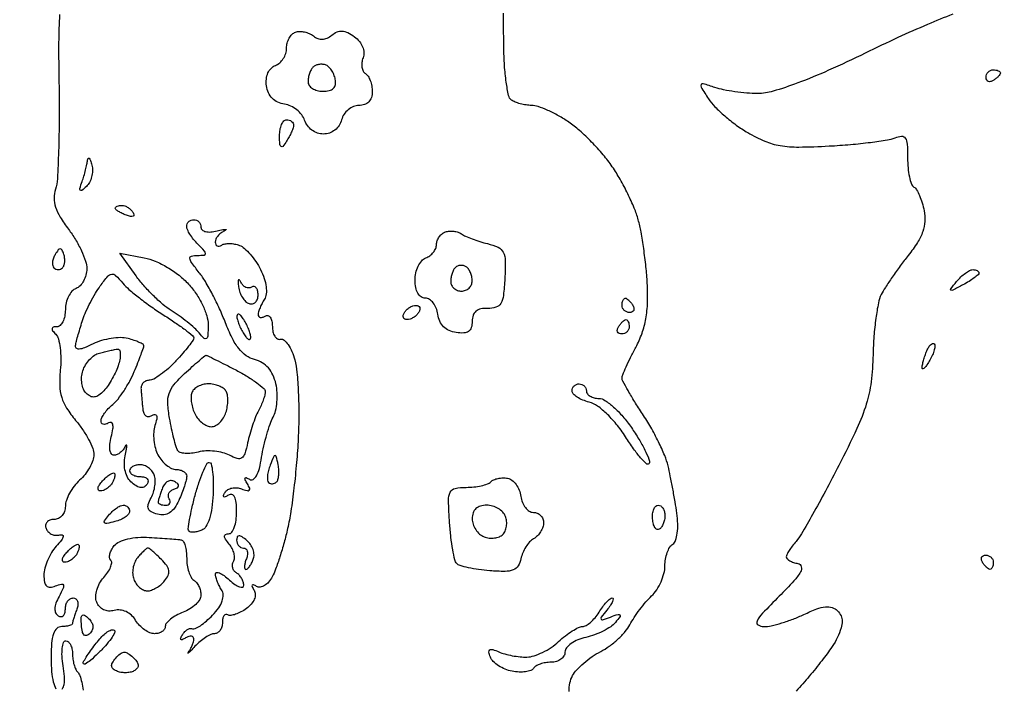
# Model space of a CAD drawing. Extents: x 0 to 102, y 0 to 135.
# Drawn here: x 70.35 to 81.98, y 100.57 to 108.46 of the extents above; entities that cross this region are included whole.
import ezdxf

# ---------------------------------------------------------------- set-up
doc = ezdxf.new("R2010")
doc.units = 0
doc.header["$MEASUREMENT"] = 0

msp = doc.modelspace()

# ---------------------------------------------------------------- linework, layer by layer
for points in [[(76.864792, 100.494442, -0.048683), (76.875723, 100.598187, -0.072409), (76.906714, 100.68393, -0.064975), (76.956458, 100.753436, -0.027527), (77.039333, 100.832969, -0.026666), (77.138373, 100.909274, -0.031484), (77.2398, 100.9701, 0.037513), (77.342277, 101.033246, 0.028572), (77.444462, 101.116618, 0.02924), (77.531631, 101.206363, 0.058225), (77.587165, 101.288226, -0.025996), (77.636299, 101.371755, -0.015276), (77.70312, 101.4665, -0.015257), (77.775901, 101.55737, -0.02506), (77.843473, 101.629046, 0.057022), (77.903858, 101.701894, 0.039929), (77.954868, 101.795627, 0.040318), (77.9897, 101.894733, 0.064435), (78.0012, 101.983603, -0.041673), (78.008044, 102.065582, -0.043743), (78.028384, 102.143922, -0.047901), (78.058204, 102.207728, -0.121673), (78.093742, 102.244008, 0.174317), (78.127863, 102.286896, 0.04828), (78.147819, 102.371969, 0.040928), (78.15359, 102.482617, 0.027675), (78.142855, 102.608551, 0.006461), (78.121817, 102.744718, 0.004307), (78.094359, 102.90017, 0.004336), (78.065115, 103.050518, 0.008474), (78.038748, 103.1697, 0.040062), (77.998857, 103.292222, 0.015291), (77.924737, 103.45581, 0.015028), (77.833024, 103.6294, 0.017837), (77.735834, 103.787291, -0.007123), (77.643036, 103.931055, -0.010039), (77.564756, 104.061979, -0.006619), (77.50327, 104.173056, -0.123706), (77.4936, 104.211544, -0.097646), (77.501031, 104.249232, -0.007731), (77.541363, 104.34336, -0.010258), (77.59392, 104.454771, -0.007676), (77.656196, 104.575375, 0.038101), (77.729722, 104.741876, 0.040639), (77.775246, 104.914081, 0.036527), (77.795386, 105.106689, 0.022262), (77.792331, 105.335523, 0.0118), (77.776282, 105.532088, 0.009159), (77.749866, 105.745101, 0.009279), (77.717884, 105.942958, 0.022009), (77.684929, 106.0884, 0.031801), (77.637912, 106.22548, 0.01526), (77.56128, 106.39502, 0.015062), (77.470249, 106.567694, 0.020803), (77.377656, 106.716412, 0.026226), (77.269911, 106.857873, 0.017462), (77.132717, 107.008646, 0.0176), (76.988933, 107.145963, 0.0326), (76.86165, 107.245162, 0.021711), (76.739553, 107.320598, 0.0222), (76.61226, 107.384559, 0.02263), (76.497209, 107.429977, 0.080733), (76.419438, 107.443295, -0.034868), (76.354831, 107.448358, -0.028391), (76.286857, 107.462468, -0.02926), (76.225535, 107.482786, -0.063882), (76.1823, 107.506745, -0.184802), (76.148753, 107.558889, -0.015814), (76.120666, 107.718136, -0.019236), (76.099901, 107.916146, -0.013692), (76.091283, 108.139091), (76.084866, 108.709283)], [(70.82674, 108.521228, 0.014982), (70.815468, 108.188006, 0.005499), (70.818834, 107.71695, -0.005568), (70.821826, 107.290041, -0.007271), (70.814535, 106.899618, -0.00555), (70.80009, 106.57387, -0.065096), (70.776713, 106.449242, 0.081698), (70.760695, 106.344954, 0.076659), (70.778263, 106.238571, 0.058436), (70.833244, 106.119759, 0.025369), (70.931809, 105.975957, -0.027962), (71.014781, 105.853549, -0.026756), (71.084918, 105.720871, -0.027772), (71.133914, 105.597218, -0.080606), (71.1486, 105.506709, -0.063368), (71.139136, 105.432335, -0.06115), (71.111323, 105.361735, -0.066158), (71.070243, 105.305339, -0.111133), (71.0217, 105.272994, 0.119725), (70.973136, 105.239431, 0.065064), (70.932077, 105.179133, 0.059009), (70.904248, 105.102891, 0.058092), (70.8948, 105.021849, -0.048174), (70.887318, 104.94437, -0.068172), (70.864979, 104.878869, -0.088354), (70.832048, 104.834738, -0.190631), (70.79328, 104.8194, 0.059659), (70.75197, 104.814453, 0.305418), (70.737187, 104.79825, 0.204016), (70.74404, 104.772037, 0.031797), (70.780205, 104.730955, -0.133305), (70.812226, 104.675075, -0.031981), (70.83274, 104.569188, -0.030612), (70.841283, 104.44036, -0.026176), (70.834846, 104.304459, 0.032054), (70.828361, 104.122277, 0.067311), (70.851295, 103.982751, 0.067771), (70.910333, 103.854925, 0.032886), (71.01712, 103.709614, -0.02589), (71.099821, 103.600314, -0.026828), (71.169727, 103.484308, -0.027789), (71.218934, 103.377891, -0.09467), (71.2332, 103.303221, -0.087372), (71.221174, 103.234927, -0.040289), (71.183497, 103.152588, -0.038288), (71.128744, 103.070139, -0.043147), (71.064, 103.0005, 0.044853), (70.999255, 102.930383, 0.038833), (70.944502, 102.846505, 0.040713), (70.90688, 102.762102, 0.084684), (70.8948, 102.691288, -0.084286), (70.884668, 102.631612, -0.093488), (70.8555, 102.580995, -0.100715), (70.812001, 102.547179, -0.115528), (70.76085, 102.5352, 0.082263), (70.712616, 102.52721, 0.128112), (70.677638, 102.504136, 0.148234), (70.661489, 102.469698, 0.124541), (70.665675, 102.42945, 0.099418), (70.689133, 102.391156, 0.087479), (70.726533, 102.362815, 0.086072), (70.771949, 102.348655, 0.091898), (70.818401, 102.351109, -0.114349), (70.857336, 102.351433, -0.418272), (70.869104, 102.332626, -0.110094), (70.848676, 102.290607, -0.015937), (70.786676, 102.217547, 0.047844), (70.730907, 102.142636, 0.03543), (70.683792, 102.050683, 0.036167), (70.651512, 101.956554, 0.064607), (70.641, 101.875544, 0.041813), (70.647974, 101.792291, 0.163707), (70.671995, 101.747439, 0.210433), (70.713847, 101.732646, 0.072966), (70.777742, 101.746983, -0.029973), (70.849568, 101.769713, -0.391111), (70.872089, 101.757436, -0.1953), (70.869951, 101.721656, -0.011494), (70.819813, 101.622562, 0.034355), (70.7837, 101.54228, 0.077942), (70.770611, 101.477197, 0.115216), (70.779951, 101.427706, 0.151461), (70.809971, 101.393241, 0.138651), (70.842178, 101.384049, 0.191089), (70.869882, 101.394958, 0.139157), (70.888583, 101.426052, 0.066335), (70.8948, 101.472707, -0.069284), (70.901819, 101.523117, -0.085394), (70.92231, 101.565856, -0.099996), (70.952738, 101.594433, -0.13957), (70.988451, 101.6046, -0.168247), (71.019837, 101.593731, -0.150596), (71.039508, 101.565291, -0.107411), (71.043509, 101.521998, -0.061217), (71.030751, 101.470781, 0.008099), (71.011089, 101.416951, 0.009838), (70.994484, 101.365878, 0.008575), (70.982148, 101.322571, 0.065182), (70.9794, 101.301581, -0.281131), (70.971063, 101.287926, -0.050709), (70.942123, 101.276593, -0.041645), (70.901126, 101.268765, -0.026361), (70.8525, 101.2662, 0.188641), (70.793534, 101.243132, 0.12648), (70.7538, 101.1816, 0.063857), (70.731732, 101.069404, 0.016668), (70.7256, 100.8855, 0.020684), (70.731991, 100.731066, 0.040892), (70.752065, 100.610113, 0.054824), (70.78225, 100.528872, 0.283639)], [(81.412322, 108.524162, 0.00547), (81.114819, 108.402203, 0.007988), (80.762423, 108.246535, 0.005825), (80.375668, 108.062759, -0.008615), (79.940463, 107.85893, -0.015391), (79.575046, 107.708723, -0.017344), (79.283395, 107.610603, -0.072917), (79.101, 107.584104, -0.019978), (78.972217, 107.589419, -0.014613), (78.829967, 107.605192, -0.01481), (78.695891, 107.628106, -0.031373), (78.594135, 107.65535, 0.007318), (78.454511, 107.70003, 0.352011), (78.428963, 107.68977, 0.274546), (78.429699, 107.65893, 0.005391), (78.518438, 107.520656, 0.04922), (78.593197, 107.428152, 0.020477), (78.71062, 107.318369, 0.020024), (78.846949, 107.210186, 0.024421), (78.983003, 107.120674, 0.033625), (79.185816, 107.018705, 0.058933), (79.366096, 106.966688, 0.043652), (79.587778, 106.949824, 0.011227), (79.947, 106.96196, 0.007715), (80.200787, 106.980176, 0.009289), (80.438605, 107.005398, 0.008149), (80.637467, 107.033531, 0.060032), (80.72955, 107.059687, -0.082758), (80.806265, 107.077774, -0.277023), (80.850388, 107.055133, -0.124697), (80.872695, 106.985036, -0.014998), (80.8776, 106.821544, 0.023044), (80.883055, 106.703242, 0.029959), (80.899484, 106.596032, 0.0306), (80.923193, 106.511399, 0.172404), (80.952099, 106.475343, -0.123668), (80.983878, 106.442644, -0.029211), (81.018398, 106.374117, -0.02832), (81.049875, 106.288317, -0.024601), (81.073185, 106.1954, -0.063813), (81.081984, 106.068354, -0.070619), (81.05762, 105.947735, -0.056855), (80.994835, 105.819045, -0.025461), (80.885518, 105.6654, 0.008737), (80.789538, 105.539625, 0.007947), (80.694861, 105.406577, 0.00798), (80.613993, 105.28491, 0.025301), (80.565427, 105.2001, 0.068974), (80.531416, 105.101367, 0.014501), (80.501352, 104.92083, 0.01494), (80.478638, 104.707633, 0.013661), (80.467832, 104.486993, -0.025317), (80.444533, 104.16503, -0.044108), (80.388498, 103.903442, -0.033978), (80.276897, 103.613226, -0.009487), (80.063375, 103.175693, -0.004491), (79.904538, 102.872058, -0.005686), (79.752063, 102.594488, -0.004547), (79.619672, 102.364751, -0.04546), (79.555038, 102.274739, 0.017223), (79.510764, 102.219894, 0.020999), (79.473369, 102.165551, 0.020057), (79.446123, 102.118034, 0.120709), (79.4394, 102.090592, 0.212188), (79.448883, 102.069252, 0.055419), (79.480043, 102.046831, 0.046336), (79.524782, 102.026831, 0.033164), (79.57776, 102.012653, -0.287656), (79.616841, 101.975851, -0.196237), (79.608553, 101.913571, -0.056544), (79.529769, 101.806156, -0.009993), (79.356307, 101.62575, 0.006411), (79.158463, 101.422914, 0.072162), (79.093645, 101.331358, 0.382044), (79.105507, 101.286385, 0.146801), (79.172777, 101.2662, 0.054385), (79.260853, 101.275808, 0.018604), (79.385348, 101.308198, 0.018241), (79.521154, 101.354444, 0.020073), (79.648877, 101.409173, -0.019022), (79.800753, 101.474629, -0.06443), (79.905387, 101.500259, -0.10518), (79.983239, 101.4926, -0.120008), (80.047072, 101.453768, -0.086629), (80.088616, 101.394653, -0.110807), (80.103036, 101.32987, -0.079553), (80.089978, 101.249185, -0.027082), (80.046542, 101.138309, -0.045731), (79.98337, 101.027701, -0.011752), (79.861363, 100.861705, -0.011866), (79.712591, 100.67813, -0.011808), (79.55504, 100.501514, 0.005686)], [(70.066224, 106.422585, 0.000085), (70.056481, 106.908367, 0.012591)], [(70.85865, 100.525124, 0.104214), (70.880056, 100.580787, 0.058337), (70.883999, 100.672613, 0.021816), (70.868888, 100.8009, -0.024713), (70.856183, 100.914412, -0.041807), (70.858241, 101.010021, -0.053846), (70.872758, 101.077249, -0.323234), (70.900119, 101.097, -0.187639), (70.930389, 101.085226, -0.089319), (70.956111, 101.051439, -0.069141), (70.973552, 101.001254, -0.049143), (70.9794, 100.9419, 0.035853), (70.983991, 100.877956, 0.033894), (70.99768, 100.814081, 0.035739), (71.017708, 100.759269, 0.091158), (71.041629, 100.724571, -0.113772), (71.066525, 100.684757, -0.024676), (71.089313, 100.606373, -0.024523), (71.107132, 100.51091, -0.021317)]]:
    msp.add_lwpolyline(points, format="xyb")
for points in [[(73.83465, 108.266282, 0.075103), (73.887958, 108.235829, 0.103998), (73.942136, 108.226983, 0.099159), (73.997196, 108.240637, 0.063076), (74.053091, 108.276208, -0.073524), (74.114816, 108.313708, -0.118724), (74.175185, 108.323624, -0.099202), (74.24109, 108.305293, -0.040605), (74.320637, 108.2565, -0.061021), (74.37973, 108.201088, -0.076663), (74.418446, 108.136883, -0.085644), (74.433297, 108.070068, -0.103937), (74.423141, 108.006843, 0.060709), (74.409158, 107.950952, 0.069073), (74.409934, 107.895805, 0.079503), (74.424712, 107.849774, 0.137836), (74.451695, 107.820416, -0.115092), (74.482739, 107.789536, -0.049476), (74.508834, 107.736867, -0.045411), (74.52661, 107.67273, -0.044932), (74.5326, 107.606207, -0.076487), (74.521942, 107.53694, -0.116772), (74.490928, 107.484947, -0.119131), (74.440426, 107.453051, -0.081724), (74.373267, 107.442, 0.097502), (74.308821, 107.429312, 0.076311), (74.247591, 107.392517, 0.073995), (74.198591, 107.337723, 0.081717), (74.169687, 107.2728, -0.081569), (74.139721, 107.205436, -0.081232), (74.08975, 107.151085, -0.081881), (74.025452, 107.115805, -0.084816), (73.954021, 107.1036, -0.086787), (73.88419, 107.115813, -0.071739), (73.817428, 107.151381, -0.071678), (73.763387, 107.204401, -0.086338), (73.730601, 107.26744, 0.087029), (73.696874, 107.332074, 0.060657), (73.639135, 107.39094, 0.059382), (73.567382, 107.435453, 0.073968), (73.49225, 107.45779, -0.074256), (73.411845, 107.481745, -0.089347), (73.347558, 107.527253, -0.088358), (73.302691, 107.592792, -0.070866), (73.278816, 107.675028, -0.059912), (73.277087, 107.755937, -0.078693), (73.295721, 107.827314, -0.089548), (73.33276, 107.882508, -0.10911), (73.384566, 107.916729, 0.090526), (73.435349, 107.947653, 0.066662), (73.47838, 107.997702, 0.065357), (73.507469, 108.058464, 0.079155), (73.5174, 108.120801, -0.064027), (73.525291, 108.182171, -0.062505), (73.548464, 108.240087, -0.067839), (73.582704, 108.285986, -0.112853), (73.62315, 108.311891, -0.08644), (73.671399, 108.320294, -0.053144), (73.7289, 108.314164, -0.051334), (73.786357, 108.295444, -0.062932)], [(73.977413, 107.923202, 0.069893), (73.93871, 107.930317, 0.057743), (73.896844, 107.92725, 0.059618), (73.858271, 107.914997, 0.089923), (73.829363, 107.894963, 0.076178), (73.807054, 107.864579, 0.038356), (73.788285, 107.82075, 0.03696), (73.775486, 107.771456, 0.045068), (73.7712, 107.724, 0.153266), (73.784704, 107.680981, 0.098054), (73.822725, 107.644335, 0.080679), (73.879536, 107.61961, 0.062452), (73.946603, 107.6112, 0.055584), (74.02263, 107.619678, 0.135583), (74.071895, 107.646058, 0.162135), (74.095423, 107.690363, 0.089805), (74.094653, 107.75224, 0.052295), (74.077521, 107.808408, 0.050182), (74.048931, 107.860639, 0.054238), (74.01384, 107.901507, 0.108319)], [(81.8928, 107.865, -0.042167), (81.925189, 107.862264, -0.061769), (81.952549, 107.854041, -0.081139), (81.971101, 107.841959, -0.210953), (81.9774, 107.827693, -0.151918), (81.971855, 107.809865, -0.038439), (81.952549, 107.785986, -0.035638), (81.925183, 107.760857, -0.029505), (81.8928, 107.7381, -0.082592), (81.860474, 107.724859, -0.161196), (81.833051, 107.727491, -0.182303), (81.814823, 107.745379, -0.108972), (81.8082, 107.775407, -0.093332), (81.81464, 107.809607, -0.09642), (81.833051, 107.838682, -0.099167), (81.86052, 107.858142, -0.105053)], [(73.5174, 107.2728, -0.073605), (73.549629, 107.26803, -0.089496), (73.576768, 107.254162, -0.102891), (73.594664, 107.233542, -0.133323), (73.600705, 107.20935, -0.077483), (73.594921, 107.176655, -0.020703), (73.575699, 107.127262, -0.02047), (73.548886, 107.07224, -0.019837), (73.5174, 107.019, -0.023197), (73.473366, 106.957336, -0.409657), (73.451272, 106.954522, -0.220444), (73.437066, 106.98142, -0.011293), (73.434095, 107.08245, -0.042523), (73.439805, 107.155325, -0.062416), (73.458032, 107.216885, -0.082215), (73.485152, 107.258589, -0.210568)], [(71.208648, 106.735064, -0.069395), (71.216304, 106.667813, -0.056034), (71.206355, 106.595733, -0.057593), (71.181261, 106.529899, -0.086943), (71.144082, 106.481264, -0.01749), (71.090735, 106.435438, -0.403331), (71.072489, 106.437122, -0.257162), (71.06769, 106.459791, -0.011201), (71.093849, 106.539469, 0.012384), (71.115531, 106.606045, 0.010243), (71.1354, 106.677948, 0.01038), (71.150904, 106.744662, 0.027161), (71.158414, 106.793269, -0.108892), (71.165815, 106.815915, -0.513243), (71.177218, 106.816939, -0.097909), (71.192358, 106.790301, -0.017427)], [(71.566607, 106.2576, -0.088797), (71.600876, 106.251466, -0.053277), (71.638013, 106.233033, -0.051183), (71.672226, 106.205959, -0.061454), (71.697901, 106.173969, -0.1144), (71.707543, 106.145426, -0.32948), (71.697445, 106.128527, -0.155351), (71.667343, 106.12589, -0.036408), (71.618294, 106.14072, -0.020646), (71.568001, 106.162441, -0.029555), (71.525568, 106.18607, -0.029412), (71.49451, 106.208523, -0.2252), (71.487, 106.224351, -0.219607), (71.492872, 106.237075, -0.077771), (71.510385, 106.247833, -0.059132), (71.536125, 106.255166, -0.039867)], [(72.4176, 106.0884, -0.105903), (72.449879, 106.081486, -0.09931), (72.477349, 106.061874, -0.096189), (72.495763, 106.03257, -0.092573), (72.5022, 105.998099, 0.224855), (72.51705, 105.966748, 0.1164), (72.556873, 105.947298, 0.075562), (72.618018, 105.942904, 0.041038), (72.69255, 105.955018, -0.008651), (72.760851, 105.970712, -0.056184), (72.795921, 105.9741, -0.690019), (72.798385, 105.967283, -0.069893), (72.77715, 105.953669, 0.059088), (72.736709, 105.928953, 0.05642), (72.702464, 105.89512, 0.060953), (72.679176, 105.857724, 0.109236), (72.6714, 105.822557, 0.107119), (72.67741, 105.794828, 0.181302), (72.694009, 105.778234, 0.162688), (72.718962, 105.77563, 0.083948), (72.748366, 105.787582, -0.097656), (72.787345, 105.802204, -0.044969), (72.841631, 105.806245, -0.042222), (72.901416, 105.800249, -0.045544), (72.957787, 105.784321, -0.08953), (73.01686, 105.748509, -0.032661), (73.086047, 105.678838, -0.031122), (73.153426, 105.59101, -0.03237), (73.208417, 105.496607, -0.035034), (73.251701, 105.392109, -0.04838), (73.274435, 105.293222, -0.057142), (73.275724, 105.208074, -0.116976), (73.254091, 105.145311, 0.023272), (73.226246, 105.096484, 0.022044), (73.202507, 105.044403, 0.022618), (73.18565, 104.996499, 0.068658), (73.180295, 104.962457, 0.157323), (73.186817, 104.940852, 0.195945), (73.204232, 104.929478, 0.128516), (73.23127, 104.931213, 0.058538), (73.2636, 104.9463, -0.202618), (73.295589, 104.951258, -0.181468), (73.323349, 104.932058, -0.104212), (73.342148, 104.887469, -0.047867), (73.3482, 104.824393, 0.054559), (73.355326, 104.759279, 0.08672), (73.376639, 104.707582, 0.120318), (73.408189, 104.677155, 0.187885), (73.445012, 104.67135, -0.235336), (73.487308, 104.660677, -0.064332), (73.534715, 104.608009, -0.050656), (73.579559, 104.526535, -0.03399), (73.614436, 104.42602, -0.044383), (73.64046, 104.280801, -0.011407), (73.656147, 104.042733, -0.011523), (73.661603, 103.769223, -0.011481), (73.654466, 103.49542, -0.009308), (73.63524, 103.211621, -0.007539), (73.604367, 102.907987, -0.00763), (73.567387, 102.628763, -0.019497), (73.529671, 102.428241, -0.010865), (73.487674, 102.261433, -0.010291), (73.437764, 102.093537, -0.010299), (73.387496, 101.946843, -0.035182), (73.346285, 101.854821, -0.055081), (73.304489, 101.793918, -0.078035), (73.254449, 101.751466, -0.100926), (73.204355, 101.733372, -0.176557), (73.161684, 101.742202, 0.034452), (73.12508, 101.761478, 0.368064), (73.110162, 101.757034, 0.263651), (73.109037, 101.738422, 0.024592), (73.1321, 101.696643, -0.139879), (73.146095, 101.647159, -0.099716), (73.134527, 101.590412, -0.080467), (73.09808, 101.532341, -0.054645), (73.040355, 101.479573, -0.033945), (72.976065, 101.438952, -0.042831), (72.911558, 101.410912, -0.048575), (72.855738, 101.397998, -0.172649), (72.820383, 101.405595, 0.201286), (72.796037, 101.409432, 0.181908), (72.774913, 101.394954, 0.104799), (72.760607, 101.361236, 0.048139), (72.756, 101.313493, -0.06815), (72.749097, 101.26308, -0.084665), (72.728919, 101.220344, -0.099765), (72.698966, 101.191767, -0.141691), (72.663811, 101.1816, 0.110107), (72.618886, 101.171586, 0.033394), (72.557442, 101.137585, 0.031654), (72.49171, 101.089105, 0.029743), (72.431161, 101.03176, -0.004006), (72.380385, 100.978457, -0.02017), (72.350599, 100.95007, -0.763396), (72.347733, 100.95196, -0.085539), (72.35415, 100.96408, 0.037082), (72.378438, 101.000872, 0.030115), (72.398962, 101.043453, 0.031072), (72.413113, 101.085202, 0.066266), (72.4176, 101.118913, 0.176823), (72.409405, 101.141361, 0.188533), (72.388909, 101.152506, 0.116523), (72.357374, 101.14913, 0.053785), (72.319929, 101.131221, -0.028948), (72.280871, 101.110102, -0.323892), (72.264489, 101.113229, -0.309012), (72.261827, 101.130127, -0.02762), (72.283474, 101.169909, -0.052288), (72.311161, 101.205726, -0.067416), (72.34363, 101.231642, -0.082664), (72.375684, 101.244224, -0.166864), (72.402296, 101.240973, 0.232759), (72.435229, 101.241141, 0.032789), (72.49561, 101.276359, 0.031798), (72.566242, 101.330857, 0.022017), (72.63907, 101.40074, 0.035345), (72.712223, 101.489132, 0.07001), (72.754238, 101.56966, 0.094902), (72.765155, 101.640992, 0.132646), (72.746115, 101.702297, -0.025998), (72.718413, 101.751488, -0.023207), (72.694797, 101.805161, -0.023891), (72.678124, 101.855417, -0.063997), (72.672695, 101.892662, -0.401246), (72.687008, 101.908142, -0.122917), (72.721483, 101.901754, -0.053838), (72.775661, 101.869616, -0.023154), (72.8406, 101.8161, 0.02862), (72.905641, 101.763682, 0.069666), (72.960097, 101.735192, 0.165425), (72.994508, 101.734676, 0.325278), (73.0098, 101.755695, 0.079965), (73.003458, 101.795097, 0.053417), (72.984543, 101.836788, 0.052526), (72.956712, 101.874356, 0.068774), (72.92382, 101.901553, -0.094849), (72.894884, 101.928118, -0.096862), (72.878067, 101.963305, -0.098867), (72.875934, 102.001622, -0.103392), (72.888803, 102.037152, 0.133971), (72.900801, 102.077768, 0.066403), (72.894762, 102.131577, 0.058619), (72.87284, 102.189561, 0.05359), (72.837524, 102.242806, -0.02429), (72.794155, 102.300553, -0.134943), (72.781801, 102.336939, -0.307117), (72.794344, 102.358011, -0.109928), (72.830241, 102.366, 0.2401), (72.866659, 102.384558, 0.069251), (72.897306, 102.44202, 0.053088), (72.918274, 102.525671, 0.034895), (72.9252, 102.624793, 0.023397), (72.919919, 102.737587, 0.091211), (72.901001, 102.804512, 0.222652), (72.869311, 102.829889, 0.200278), (72.827529, 102.823221, -0.029304), (72.789472, 102.802678, -0.293058), (72.772365, 102.80498, -0.333325), (72.768799, 102.820677, -0.033384), (72.787938, 102.856834, -0.122098), (72.820552, 102.888727, -0.08148), (72.869515, 102.907641, -0.073643), (72.926964, 102.911035, -0.069712), (72.984088, 102.897828, 0.024456), (73.048221, 102.876753, 0.249461), (73.074641, 102.88267, 0.329908), (73.079858, 102.905549, 0.035122), (73.052907, 102.956895, -0.0196), (73.025988, 103.004528, -0.227151), (73.025395, 103.025377, -0.411804), (73.039488, 103.030864, -0.035902), (73.077054, 103.01122, 0.281531), (73.11964, 103.011019, 0.13129), (73.159392, 103.05238, 0.06392), (73.194165, 103.140251, 0.022581), (73.221647, 103.273099, -0.016043), (73.247497, 103.40684, -0.014159), (73.282814, 103.544397, -0.014369), (73.321734, 103.66658, -0.041207), (73.357981, 103.747864, 0.070343), (73.386914, 103.824408, 0.034544), (73.402705, 103.927585, 0.033424), (73.404486, 104.038988, 0.041365), (73.390677, 104.141793, 0.052705), (73.355264, 104.248116, 0.072724), (73.300871, 104.332599, 0.078302), (73.22814, 104.393524, 0.07391), (73.138776, 104.430619, -0.094915), (73.039756, 104.476653, -0.068864), (72.951587, 104.56078, -0.052134), (72.870243, 104.688481, -0.024552), (72.791487, 104.867765, 0.016059), (72.723059, 105.031011, 0.013043), (72.639651, 105.201443, 0.013249), (72.554466, 105.354559, 0.033091), (72.482189, 105.460125, -0.009152), (72.39071, 105.580907, -0.131064), (72.371408, 105.63078, -0.378522), (72.390132, 105.657282, -0.058065), (72.459803, 105.6654, 0.022589), (72.538789, 105.66897, 0.374777), (72.555609, 105.68655, 0.201424), (72.544493, 105.716872, 0.009124), (72.465943, 105.798343, -0.02687), (72.415061, 105.855009, -0.029203), (72.372052, 105.91531, -0.03046), (72.341717, 105.970803, -0.110284), (72.333, 106.009843, -0.106871), (72.33948, 106.039815, -0.099464), (72.357851, 106.065324, -0.095921), (72.385304, 106.082425, -0.091722)], [(75.5901, 105.919506, 0.053058), (75.637369, 105.892243, 0.015176), (75.715839, 105.860282, 0.015095), (75.807138, 105.829393, 0.015494), (75.899348, 105.804362, -0.049972), (76.024283, 105.761017, -0.17094), (76.084965, 105.701891, -0.112928), (76.108883, 105.601938, -0.016293), (76.10411, 105.390847, -0.015754), (76.086786, 105.191534, -0.101462), (76.055112, 105.096094, -0.18952), (75.997925, 105.050457, -0.084073), (75.900612, 105.037617, 0.058142), (75.818269, 105.03105, 0.126154), (75.761438, 105.003827, 0.140131), (75.728356, 104.954911, 0.079215), (75.717, 104.883683, -0.071601), (75.706349, 104.809688, -0.169815), (75.674349, 104.765086, -0.143185), (75.617111, 104.745634, -0.046093), (75.52665, 104.750066, -0.071286), (75.443957, 104.77415, -0.090158), (75.3786, 104.8194, -0.090158), (75.33335, 104.884757, -0.071286), (75.309266, 104.96745, 0.059475), (75.289912, 105.040236, 0.070703), (75.254625, 105.101885, 0.083039), (75.209484, 105.143439, 0.145606), (75.161216, 105.1578, -0.154995), (75.112176, 105.173376, -0.11079), (75.073302, 105.216378, -0.082052), (75.048398, 105.284472, -0.046753), (75.0402, 105.371955, -0.055002), (75.049636, 105.457478, -0.057561), (75.077477, 105.537507, -0.06413), (75.118519, 105.600444, -0.125259), (75.1671, 105.634806, 0.069986), (75.215615, 105.661699, 0.06329), (75.256723, 105.701745, 0.066796), (75.28455, 105.748306, 0.10167), (75.294, 105.794301, -0.0869), (75.301915, 105.839497, -0.067896), (75.325064, 105.883713, -0.067629), (75.359328, 105.920276, -0.084678), (75.39975, 105.943091, -0.067259), (75.446465, 105.953076, -0.049925), (75.499287, 105.951834, -0.050572), (75.549936, 105.940277, -0.07609)], [(70.876801, 105.677096, 0.033951), (70.855563, 105.728819, 0.286646), (70.835101, 105.741504, 0.233206), (70.811291, 105.729661, 0.024362), (70.774918, 105.676755, 0.052326), (70.753342, 105.631978, 0.061761), (70.743035, 105.586122, 0.07231), (70.744902, 105.546124, 0.149701), (70.759429, 105.518771, 0.099724), (70.782708, 105.503299, 0.098103), (70.8103, 105.497928, 0.097782), (70.837931, 105.50348, 0.098356), (70.861312, 105.519113, 0.115259), (70.878304, 105.546464, 0.057227), (70.886946, 105.586604, 0.052345), (70.886632, 105.632424, 0.052621)], [(71.831052, 105.636985, -0.054288), (71.960877, 105.597087, -0.032491), (72.104835, 105.523674, -0.031875), (72.242589, 105.429376, -0.041992), (72.35415, 105.325875, -0.037273), (72.445159, 105.209674, -0.035001), (72.520049, 105.078854, -0.037048), (72.57059, 104.95079, -0.0756), (72.5868, 104.844196, -0.01058), (72.584117, 104.717396, -0.197141), (72.567714, 104.681783, -0.399515), (72.539822, 104.682069, -0.027313), (72.48105, 104.7457, 0.035813), (72.424941, 104.804415, 0.014341), (72.340431, 104.876732, 0.014105), (72.244533, 104.949774, 0.017295), (72.150846, 105.01225, -0.03709), (72.051026, 105.084677, -0.018552), (71.935663, 105.189789, -0.01831), (71.823742, 105.307983, -0.025694), (71.733498, 105.421855), (71.540604, 105.692749)], [(71.575467, 105.336421, 0.039685), (71.649265, 105.261993, 0.012043), (71.772302, 105.161224, 0.011979), (71.916154, 105.054525, 0.012784), (72.061917, 104.957211, -0.00844), (72.198227, 104.867909, -0.012873), (72.313118, 104.785436, -0.007421), (72.405319, 104.713406, -0.226974), (72.4176, 104.687746, -0.15719), (72.408813, 104.660488, -0.008935), (72.355236, 104.588758, -0.012967), (72.286632, 104.50484, -0.009102), (72.205298, 104.413858, -0.022636), (72.11632, 104.32621, -0.026871), (72.024532, 104.252156, -0.027268), (71.941881, 104.199108, -0.129744), (71.888048, 104.1849, 0.101877), (71.84866, 104.17679, 0.106665), (71.816414, 104.153836, 0.106026), (71.796369, 104.119498, 0.099562), (71.79156, 104.07915, 0.001499), (71.795702, 104.029251, 0.000735), (71.801263, 103.965721, 0.000729), (71.807234, 103.899719, 0.001059), (71.81271, 103.841507, 0.076785), (71.824544, 103.795006, 0.141025), (71.849, 103.764927, 0.169988), (71.882176, 103.755703, 0.122607), (71.919064, 103.767502, -0.111117), (71.955511, 103.780077, -0.357928), (71.975499, 103.767081, -0.131883), (71.977345, 103.725709, -0.02242), (71.956677, 103.64879, 0.062906), (71.94194, 103.568574, 0.039879), (71.944194, 103.473426, 0.039598), (71.961672, 103.378744, 0.057487), (71.99289, 103.299796, 0.051092), (72.037376, 103.233853, 0.050551), (72.094453, 103.178041, 0.055113), (72.154905, 103.139883, 0.113724), (72.209077, 103.1274, -0.063212), (72.256458, 103.121386, -0.081242), (72.296597, 103.103718, -0.09834), (72.323457, 103.077526, -0.151629), (72.333, 103.046781, -0.06505), (72.327274, 103.002953, -0.014081), (72.305532, 102.929557, -0.014462), (72.275286, 102.845416, -0.013383), (72.239491, 102.760931, -0.046108), (72.188129, 102.671158, -0.09581), (72.130321, 102.615336, -0.116894), (72.06402, 102.591572, -0.092061), (71.987712, 102.597089, -0.050792), (71.912725, 102.625081, -0.187302), (71.879171, 102.661702, -0.174408), (71.877829, 102.713233, -0.043054), (71.911718, 102.79221, 0.048699), (71.939831, 102.859817, 0.040818), (71.956419, 102.935719, 0.042591), (71.959933, 103.00821, 0.082616), (71.948356, 103.064871, 0.08217), (71.921695, 103.110335, 0.06583), (71.879917, 103.148865, 0.066418), (71.829991, 103.174912, 0.087276), (71.779459, 103.1838, 0.055248), (71.732309, 103.178574, 0.074835), (71.692407, 103.163091, 0.094289), (71.665642, 103.140198, 0.170423), (71.6562, 103.1133, 0.180719), (71.666254, 103.086391, 0.091442), (71.694944, 103.063509, 0.071405), (71.737627, 103.04801, 0.051482), (71.788093, 103.0428, -0.070066), (71.834527, 103.036261, -0.144925), (71.865137, 103.016742, -0.189834), (71.875379, 102.987798, -0.130347), (71.865161, 102.954092, -0.117873), (71.832918, 102.922032, -0.158944), (71.793149, 102.912609, -0.111092), (71.744439, 102.927884, -0.041916), (71.68553, 102.968964, -0.089074), (71.636796, 103.026777, -0.069482), (71.605966, 103.103083, -0.062386), (71.595081, 103.192891, -0.049302), (71.605104, 103.290322, 0.009022), (71.61958, 103.368542, 0.044864), (71.622938, 103.413064, 0.600602), (71.615441, 103.416916, 0.13927), (71.603493, 103.40235, -0.063224), (71.579445, 103.361913, -0.058865), (71.545536, 103.327664, -0.06301), (71.50736, 103.304418, -0.105665), (71.470779, 103.2966, -0.253892), (71.440437, 103.313069, -0.108299), (71.42362, 103.35768, -0.065964), (71.422716, 103.4273, -0.031801), (71.43892, 103.515189, 0.020836), (71.458111, 103.607845, 0.090659), (71.457092, 103.663669, 0.286058), (71.437754, 103.684166, 0.205529), (71.405791, 103.679396, -0.067395), (71.372106, 103.664394, -0.14084), (71.343647, 103.664264, -0.190799), (71.324928, 103.678564, -0.13618), (71.3178, 103.704248, -0.120355), (71.327155, 103.742551, -0.0357), (71.358926, 103.794314, -0.033554), (71.404223, 103.849316, -0.030612), (71.457805, 103.899591, 0.053498), (71.519501, 103.963022, 0.021448), (71.590111, 104.061561, 0.020931), (71.657763, 104.175192, 0.024811), (71.711605, 104.287933, 0.00427), (71.755201, 104.394784, 0.006073), (71.791973, 104.490523, 0.003565), (71.821319, 104.571563, 0.085281), (71.8254, 104.595316, 0.271256), (71.815872, 104.611586, 0.022376), (71.770244, 104.634564, 0.025084), (71.709587, 104.658204, 0.016423), (71.637635, 104.679568, 0.067337), (71.549423, 104.690321, 0.034904), (71.4386, 104.681108, 0.033943), (71.324099, 104.655434, 0.043602), (71.223739, 104.615861, -0.018353), (71.122628, 104.569973, -0.075892), (71.057589, 104.554205, -0.220194), (71.024814, 104.566063, -0.247361), (71.014822, 104.597776, -0.019606), (71.025974, 104.647888, -0.005217), (71.047697, 104.726803, -0.005282), (71.0743, 104.816079, -0.005422), (71.102563, 104.904, -0.024556), (71.139354, 104.998584, -0.01422), (71.192265, 105.108538, -0.014192), (71.251748, 105.216056, -0.023099), (71.308895, 105.3033, -0.015391), (71.39702, 105.417585, -0.192198), (71.443999, 105.443456, -0.22959), (71.491277, 105.427382, -0.022472)], [(75.6442, 105.531207, 0.081757), (75.612314, 105.54433, 0.074868), (75.576893, 105.547092, 0.077739), (75.543456, 105.539375, 0.101199), (75.5173, 105.5221, 0.08039), (75.496538, 105.493321, 0.037785), (75.479092, 105.450757, 0.03618), (75.46719, 105.402357, 0.042226), (75.4632, 105.3552, 0.111732), (75.472937, 105.312169, 0.100101), (75.500477, 105.275535, 0.094518), (75.541646, 105.250959, 0.087646), (75.5901, 105.2424, 0.095012), (75.638538, 105.251688, 0.096907), (75.679723, 105.27821, 0.098834), (75.707294, 105.31779, 0.103216), (75.717, 105.364307, 0.05387), (75.711601, 105.414276, 0.049049), (75.695615, 105.463621, 0.052262), (75.672092, 105.505113, 0.099591)], [(81.649359, 105.4962, -0.050996), (81.677766, 105.493295, -0.070943), (81.701792, 105.484649, -0.091024), (81.717945, 105.471887, -0.182124), (81.7236, 105.456877, -0.218527), (81.714221, 105.436441, -0.01838), (81.667685, 105.39931, -0.021767), (81.606175, 105.357843, -0.015019), (81.53325, 105.316126, -0.003375), (81.413439, 105.25332, -0.245559), (81.391922, 105.253438, -0.467986), (81.388776, 105.268323, -0.005653), (81.459009, 105.355449, -0.028733), (81.508914, 105.40932, -0.032371), (81.562819, 105.454854, -0.034247), (81.613069, 105.486938, -0.125596)], [(72.976218, 105.347623, 0.055758), (72.959341, 105.376042, 0.554338), (72.948068, 105.375038, 0.132314), (72.942711, 105.349471, 0.016014), (72.947842, 105.29171, 0.056541), (72.963223, 105.227064, 0.054913), (72.992789, 105.166821, 0.05965), (73.031319, 105.119671, 0.111735), (73.07325, 105.09431, 0.131765), (73.113486, 105.091918, 0.144274), (73.147936, 105.110258, 0.121093), (73.171041, 105.147606, 0.078411), (73.179, 105.198043, 0.055919), (73.173412, 105.247847, 0.120716), (73.156271, 105.282124, 0.189967), (73.130932, 105.295684, 0.168947), (73.101626, 105.289166, -0.132397), (73.068402, 105.27924, -0.11633), (73.03287, 105.286612, -0.100646), (73.0004, 105.310626, -0.077375)], [(77.530907, 105.1578, -0.151918), (77.548735, 105.152255, -0.038439), (77.572614, 105.132949, -0.035638), (77.597743, 105.105583, -0.029505), (77.6205, 105.0732, -0.082592), (77.633741, 105.040874, -0.161196), (77.631109, 105.013451, -0.182303), (77.613221, 104.995223, -0.108972), (77.583193, 104.9886, -0.093332), (77.548993, 104.99504, -0.09642), (77.519918, 105.013451, -0.099167), (77.500458, 105.04092, -0.105053), (77.4936, 105.0732, -0.042167), (77.496336, 105.105589, -0.061769), (77.504559, 105.132949, -0.081139), (77.516641, 105.151501, -0.210953)], [(73.0098, 104.904, 0.027796), (72.978129, 104.9475, 0.102785), (72.951881, 104.968772, 0.335455), (72.935553, 104.96595, 0.190341), (72.927791, 104.9463, 0.067616), (72.933392, 104.905071, 0.024967), (72.951881, 104.849274, 0.024204), (72.97841, 104.789596, 0.026766), (73.0098, 104.7348, 0.027796), (73.041471, 104.6913, 0.102785), (73.067719, 104.670028, 0.335455), (73.084047, 104.67285, 0.190341), (73.091809, 104.6925, 0.067616), (73.086208, 104.733729, 0.024967), (73.067719, 104.789526, 0.024204), (73.04119, 104.849204, 0.026766)], [(75.050186, 105.0732, -0.117858), (75.07823, 105.066496, -0.186277), (75.094576, 105.048349, -0.154201), (75.09619, 105.02095, -0.076764), (75.0825, 104.9886, -0.064269), (75.056227, 104.956238, -0.051777), (75.020722, 104.928851, -0.053414), (74.981842, 104.910221, -0.085235), (74.945614, 104.904, -0.117858), (74.91757, 104.910704, -0.186277), (74.901224, 104.928851, -0.154201), (74.89961, 104.95625, -0.076764), (74.9133, 104.9886, -0.064269), (74.939573, 105.020962, -0.051777), (74.975078, 105.048349, -0.053414), (75.013958, 105.066979, -0.085235)], [(77.540893, 104.904, -0.210953), (77.555159, 104.897701, -0.081139), (77.567241, 104.879149, -0.061769), (77.575464, 104.851789, -0.042167), (77.5782, 104.8194, -0.105053), (77.571342, 104.78712, -0.099167), (77.551882, 104.759651, -0.09642), (77.522807, 104.74124, -0.093332), (77.488607, 104.7348, -0.108972), (77.458579, 104.741423, -0.182303), (77.440691, 104.759651, -0.161196), (77.438059, 104.787074, -0.082592), (77.4513, 104.8194, -0.029505), (77.474057, 104.851783, -0.035638), (77.499186, 104.879149, -0.038439), (77.523065, 104.898455, -0.151918)], [(81.191906, 104.617894, -0.217548), (81.201358, 104.592552, -0.045448), (81.193503, 104.54457, -0.039963), (81.173216, 104.485916, -0.028467), (81.141727, 104.423895, -0.015998), (81.106999, 104.368342, -0.041459), (81.077563, 104.33146, -0.123862), (81.058849, 104.31952, -0.497549), (81.049373, 104.326031, -0.060438), (81.05167, 104.356507, -0.014282), (81.063051, 104.406337, -0.014497), (81.079547, 104.463253, -0.01383), (81.099551, 104.520029, -0.033338), (81.122619, 104.569924, -0.064271), (81.148441, 104.605483, -0.109577), (81.172613, 104.621881, -0.299281)], [(71.513851, 104.555786, -0.321517), (71.535628, 104.544416, -0.100511), (71.545921, 104.506802, -0.059092), (71.542881, 104.447573, -0.030511), (71.525921, 104.37525, -0.032055), (71.495524, 104.293359, -0.021937), (71.451176, 104.204603, -0.022169), (71.400669, 104.122516, -0.041099), (71.351625, 104.061626, -0.043855), (71.29129, 104.008395, -0.124507), (71.239743, 103.987354, -0.153492), (71.191172, 103.995432, -0.07916), (71.1408, 104.03196, -0.10258), (71.108974, 104.080435, -0.057847), (71.090752, 104.148677, -0.054189), (71.087918, 104.225, -0.05911), (71.101871, 104.297846, -0.061916), (71.133468, 104.36656, -0.050727), (71.18281, 104.430658, -0.052596), (71.241456, 104.480891, -0.086669), (71.300625, 104.508049, -0.004793), (71.360857, 104.523287, -0.004491), (71.422691, 104.537715, -0.004473), (71.477789, 104.549534, -0.015347)], [(72.56218, 104.481, -0.114035), (72.576304, 104.477736, -0.000996), (72.676058, 104.428788, -0.003401), (72.790487, 104.371386, -0.00218), (72.922595, 104.303258, -0.016614), (73.053227, 104.22955, -0.023767), (73.16343, 104.155049, -0.021206), (73.245883, 104.087771, -0.214188), (73.2636, 104.04831, -0.065818), (73.258386, 104.008875, -0.019492), (73.24025, 103.950631, -0.019195), (73.214536, 103.88611, -0.019595), (73.18411, 103.824202, 0.029512), (73.150113, 103.751419, 0.012973), (73.113433, 103.651564, 0.012787), (73.079891, 103.54333, 0.016742), (73.055131, 103.442786, -0.023043), (73.021997, 103.315188, -0.170072), (72.985148, 103.26539, -0.231252), (72.932043, 103.257782, -0.044827), (72.840256, 103.296784, 0.061392), (72.762094, 103.326989, 0.036385), (72.663527, 103.344254, 0.035906), (72.561092, 103.347213, 0.050794), (72.470865, 103.334093, -0.034838), (72.389801, 103.319655, -0.046184), (72.314913, 103.318583, -0.054137), (72.256027, 103.329674, -0.190949), (72.226441, 103.353195, -0.060215), (72.207607, 103.397558, -0.008347), (72.181407, 103.494294, -0.009462), (72.154345, 103.610461, -0.007892), (72.129893, 103.734806, -0.030248), (72.108911, 103.911927, -0.095991), (72.124776, 104.029637, -0.095238), (72.183546, 104.133418, -0.029498), (72.308267, 104.263556, -0.003857), (72.399553, 104.346901, -0.006015), (72.479587, 104.417126, -0.002103), (72.549259, 104.476285, -0.176749)], [(72.588857, 104.1426, 0.062433), (72.52594, 104.134713, 0.061916), (72.466726, 104.111536, 0.067613), (72.419946, 104.0773, 0.115437), (72.393782, 104.03685, 0.083996), (72.384654, 103.98573, 0.039666), (72.38937, 103.918674, 0.037846), (72.405669, 103.847508, 0.043585), (72.432008, 103.78305, 0.057527), (72.469917, 103.726428, 0.053791), (72.520513, 103.67849, 0.057761), (72.575533, 103.645841, 0.105428), (72.626376, 103.635, 0.125049), (72.675563, 103.647497, 0.069677), (72.725575, 103.68448, 0.062483), (72.768807, 103.739035, 0.059567), (72.79806, 103.803443, 0.038732), (72.81462, 103.874201, 0.03744), (72.820321, 103.947479, 0.039869), (72.815298, 104.012665, 0.09957), (72.798768, 104.057243, 0.107119), (72.767226, 104.089968, 0.051085), (72.715346, 104.117526, 0.047346), (72.652886, 104.136274, 0.049283)], [(76.986, 104.1426, -0.099038), (77.018287, 104.136141, -0.097945), (77.045749, 104.117749, -0.097945), (77.064141, 104.090287, -0.099038), (77.0706, 104.058, 0.168742), (77.081901, 104.025468, 0.091954), (77.11409, 103.997308, 0.073546), (77.162017, 103.97769, 0.055057), (77.21865, 103.970189, -0.144955), (77.291065, 103.947026, -0.033554), (77.392886, 103.867253, -0.031914), (77.502219, 103.755697, -0.026532), (77.603895, 103.624276, -0.015333), (77.692766, 103.487068, -0.021103), (77.763433, 103.358295, -0.01841), (77.812322, 103.249661, -0.178825), (77.813918, 103.200053, -0.525793), (77.788177, 103.192626, -0.038033), (77.724561, 103.253486, -0.027945), (77.641505, 103.357116, -0.014019), (77.547882, 103.496426, 0.027582), (77.439179, 103.649066, 0.031772), (77.318992, 103.781354, 0.034561), (77.201938, 103.880081, 0.096718), (77.105209, 103.925471, -0.036038), (77.02719, 103.951148, -0.048063), (76.961269, 103.985975, -0.057048), (76.915578, 104.024155, -0.192515), (76.9014, 104.059612, -0.101021), (76.907864, 104.091281, -0.09839), (76.926251, 104.118222, -0.097465), (76.953711, 104.13627, -0.09709)], [(73.416629, 103.184228, 0.006855), (73.395317, 103.283098, 0.36589), (73.38095, 103.293867, 0.286752), (73.364474, 103.282184, 0.005261), (73.322559, 103.178741, 0.031108), (73.301717, 103.114178, 0.039794), (73.291117, 103.052619, 0.044381), (73.291002, 103.001999, 0.176541), (73.303909, 102.974291, 0.111619), (73.324624, 102.961215, 0.100088), (73.349812, 102.957633, 0.094551), (73.375611, 102.964133, 0.087737), (73.397978, 102.979778, 0.132742), (73.415029, 103.009457, 0.04166), (73.423991, 103.060369, 0.038293), (73.42487, 103.121366, 0.034132)], [(72.600407, 103.212, -0.352303), (72.624278, 103.192797, -0.023853), (72.639926, 103.100641, -0.025847), (72.648362, 102.978242, -0.015627), (72.646311, 102.832905, -0.023786), (72.631412, 102.673052, -0.041831), (72.601936, 102.543736, -0.05286), (72.561294, 102.451074, -0.171781), (72.511241, 102.407914, -0.031398), (72.463707, 102.392762, -0.039991), (72.418336, 102.385167, -0.044632), (72.381001, 102.385289, -0.17498), (72.360472, 102.394928, -0.233747), (72.351207, 102.422321, -0.008655), (72.368033, 102.533345, -0.014129), (72.394623, 102.667279, -0.009278), (72.432427, 102.819919, -0.014076), (72.477184, 102.970181, -0.021787), (72.525028, 103.096826, -0.017561), (72.570704, 103.193875, -0.281012)], [(71.474321, 103.082196, -0.201491), (71.481823, 103.065097, -0.058346), (71.478861, 103.035818, -0.048561), (71.467354, 103.000436, -0.035542), (71.448179, 102.963829, -0.059523), (71.420696, 102.929315, -0.050715), (71.384431, 102.900105, -0.053114), (71.345313, 102.880205, -0.09137), (71.309472, 102.8736, -0.236389), (71.288133, 102.884286, -0.218285), (71.282937, 102.90837, -0.09576), (71.299413, 102.946454, -0.036357), (71.335615, 102.991967, -0.023968), (71.379564, 103.035294, -0.03842), (71.421357, 103.067298, -0.045304), (71.455947, 103.085578, -0.297152)], [(72.189648, 102.984525, 0.137233), (72.150327, 102.995867, 0.124175), (72.109136, 102.985829, 0.104605), (72.072287, 102.955132, 0.075484), (72.045765, 102.908495, 0.008128), (72.026174, 102.854851, 0.009863), (72.00963, 102.803935, 0.008608), (71.997342, 102.760755, 0.065096), (71.9946, 102.739781, 0.228512), (72.001135, 102.726229, 0.074153), (72.020918, 102.714793, 0.056473), (72.049883, 102.706986, 0.037631), (72.084193, 102.7044, 0.096615), (72.114689, 102.710348, 0.174358), (72.133421, 102.727129, 0.171257), (72.137367, 102.752248, 0.092807), (72.125966, 102.781774, -0.123452), (72.115747, 102.813907, -0.129641), (72.122188, 102.846418, -0.115285), (72.144891, 102.874322, -0.084324), (72.180256, 102.893185, 0.04743), (72.222632, 102.911934, 0.243923), (72.236283, 102.932725, 0.238622), (72.227278, 102.956218, 0.045711)], [(76.135875, 103.02371, -0.119081), (76.187998, 103.000112, -0.068457), (76.236353, 102.950436, -0.062188), (76.273827, 102.883596, -0.061344), (76.293934, 102.809286, 0.059736), (76.313289, 102.736831, 0.070837), (76.348575, 102.675461, 0.083085), (76.393716, 102.634098, 0.144996), (76.441984, 102.6198, -0.100456), (76.488166, 102.610427, -0.098267), (76.527452, 102.583758, -0.097605), (76.553768, 102.543932, -0.097638), (76.563, 102.497104, -0.082955), (76.554322, 102.445158, -0.055521), (76.528493, 102.390576, -0.054394), (76.490463, 102.341736, -0.069609), (76.44553, 102.306754, 0.077617), (76.398081, 102.268583, 0.042711), (76.352705, 102.209271, 0.041307), (76.316001, 102.13964, 0.051714), (76.294488, 102.0699, -0.089303), (76.261023, 101.984636, -0.164004), (76.204282, 101.937467, -0.094178), (76.106436, 101.919598, -0.018106), (75.925507, 101.927453, -0.014599), (75.792974, 101.941929, -0.018723), (75.672178, 101.96334, -0.016816), (75.574137, 101.988009, -0.131135), (75.534108, 102.012053, -0.137268), (75.510723, 102.055242, -0.012321), (75.48616, 102.177164, -0.015303), (75.46455, 102.326667, -0.011356), (75.449508, 102.4929, -0.008851), (75.436125, 102.761271, -0.117296), (75.455812, 102.857699, -0.239465), (75.513326, 102.902872, -0.048968), (75.646032, 102.9159, 0.026806), (75.73712, 102.920787, 0.029091), (75.824667, 102.935398, 0.030331), (75.897445, 102.956654, 0.109705), (75.938007, 102.982275, -0.094948), (75.973107, 103.005907, -0.04924), (76.023703, 103.021826, -0.046498), (76.080799, 103.028334, -0.052212)], [(71.581959, 102.7044, -0.099715), (71.610291, 102.698693, -0.098101), (71.634392, 102.682447, -0.097784), (71.650534, 102.658189, -0.098366), (71.6562, 102.629667, -0.18499), (71.643979, 102.597765, -0.058693), (71.605077, 102.563518, -0.049464), (71.548779, 102.53234, -0.037801), (71.482165, 102.509423, -0.01302), (71.388356, 102.487484, -0.253319), (71.360787, 102.495786, -0.363425), (71.358743, 102.519794, -0.020124), (71.407924, 102.584156, -0.033252), (71.451589, 102.630171, -0.035142), (71.500212, 102.669078, -0.037557), (71.546588, 102.696222, -0.114104)], [(75.888855, 102.7044, 0.069574), (75.814896, 102.694059, 0.118628), (75.760846, 102.663541, 0.124584), (75.72827, 102.613024, 0.081394), (75.717, 102.544251, 0.080263), (75.727545, 102.478984, 0.065542), (75.758432, 102.415247, 0.066582), (75.804125, 102.362635, 0.08931), (75.858047, 102.329978, 0.063899), (75.918066, 102.315367, 0.058636), (75.981656, 102.315748, 0.062478), (76.039097, 102.330287, 0.10354), (76.08078, 102.35754, 0.098254), (76.108255, 102.398618, 0.062792), (76.123526, 102.454179, 0.059744), (76.124953, 102.515028, 0.067733), (76.111589, 102.571813, 0.100469), (76.07933, 102.622512, 0.06683), (76.025173, 102.665453, 0.06354), (75.958356, 102.694495, 0.070897)], [(77.921858, 102.7044, -0.151567), (77.952116, 102.695012, -0.09835), (77.977893, 102.66859, -0.081263), (77.995281, 102.629103, -0.063241), (78.0012, 102.582493, -0.049863), (77.996231, 102.532788, -0.047579), (77.981508, 102.484225, -0.051261), (77.959861, 102.443827, -0.10612), (77.934162, 102.419154, -0.244579), (77.907752, 102.4172, -0.148049), (77.883202, 102.437873, -0.084141), (77.86434, 102.48138, -0.041525), (77.85482, 102.541061, -0.046557), (77.855937, 102.603589, -0.069751), (77.869437, 102.656419, -0.094063), (77.892527, 102.691892, -0.204321)], [(71.889099, 102.323353, -0.002362), (72.015132, 102.315486, -0.002984), (72.131619, 102.306963, -0.002367), (72.22921, 102.298773, -0.023986), (72.26955, 102.293234, -0.231107), (72.294033, 102.275058, -0.048817), (72.314362, 102.224215, -0.041801), (72.328369, 102.154848, -0.028934), (72.333, 102.074893, 0.037634), (72.339247, 101.992012, 0.041396), (72.357851, 101.913688, 0.045439), (72.385071, 101.850504, 0.130646), (72.4176, 101.8161, -0.089496), (72.44999, 101.786991, -0.053238), (72.477349, 101.742748, -0.051059), (72.495925, 101.691124, -0.060921), (72.5022, 101.639813, -0.140547), (72.486904, 101.586473, -0.061052), (72.440072, 101.528616, -0.05364), (72.371607, 101.475351, -0.047707), (72.2907, 101.4354, 0.033464), (72.20974, 101.398248, 0.042913), (72.141328, 101.353143, 0.048871), (72.093525, 101.307128, 0.17856), (72.0792, 101.268294, -0.144034), (72.069475, 101.235234, -0.09948), (72.042134, 101.207066, -0.083858), (72.001251, 101.188086, -0.066932), (71.953017, 101.1816, -0.101878), (71.897524, 101.193026, -0.051571), (71.834949, 101.227959, -0.048193), (71.775332, 101.279048, -0.051976), (71.728275, 101.339417, 0.068037), (71.677516, 101.400406, 0.077005), (71.614175, 101.442552, 0.0817), (71.544386, 101.461894, 0.091027), (71.474787, 101.456719, -0.078144), (71.407948, 101.450026, -0.097211), (71.347554, 101.465445, -0.100737), (71.299031, 101.501921, -0.089993), (71.266268, 101.555853, -0.101943), (71.255552, 101.620921, -0.06005), (71.268148, 101.699022, -0.055859), (71.300891, 101.778345, -0.058188), (71.350024, 101.847266, 0.035742), (71.398635, 101.909371, 0.052791), (71.431003, 101.970471, 0.067484), (71.443944, 102.021809, 0.228233), (71.432829, 102.053571, -0.17874), (71.41921, 102.083138, -0.08026), (71.422776, 102.126389, -0.064392), (71.442143, 102.176167, -0.048304), (71.475194, 102.224874, -0.114915), (71.535465, 102.270621, -0.046743), (71.633594, 102.303904, -0.040911), (71.755295, 102.322522, -0.031922)], [(73.047071, 102.285573, 0.02404), (72.989581, 102.328795, 0.137321), (72.953722, 102.340823, 0.309442), (72.93297, 102.328115, 0.105671), (72.9252, 102.291759, 0.08498), (72.931408, 102.255496, 0.093486), (72.949271, 102.224694, 0.100417), (72.975887, 102.204094, 0.115131), (73.007145, 102.1968, -0.184534), (73.034266, 102.186438, -0.147206), (73.050714, 102.159523, -0.100118), (73.053042, 102.118491, -0.055937), (73.040394, 102.0699, 0.027673), (73.024744, 102.021227, 0.051391), (73.018428, 101.980277, 0.080216), (73.021485, 101.952521, 0.33722), (73.033997, 101.943, 0.194474), (73.053339, 101.950819, 0.042328), (73.077479, 101.97846, 0.038192), (73.101785, 102.017494, 0.028552), (73.12262, 102.063715, 0.104173), (73.131222, 102.117421, 0.06997), (73.119536, 102.17868, 0.066075), (73.090193, 102.23788, 0.071608)], [(71.051321, 102.236196, -0.201491), (71.058823, 102.219097, -0.058346), (71.055861, 102.189818, -0.048561), (71.044354, 102.154436, -0.035542), (71.025179, 102.117829, -0.059523), (70.997696, 102.083315, -0.050715), (70.961431, 102.054105, -0.053114), (70.922313, 102.034205, -0.09137), (70.886472, 102.0276, -0.236389), (70.865133, 102.038286, -0.218285), (70.859937, 102.06237, -0.09576), (70.876413, 102.100454, -0.036357), (70.912615, 102.145967, -0.023968), (70.956564, 102.189294, -0.03842), (70.998357, 102.221298, -0.045304), (71.032947, 102.239578, -0.297152)], [(71.872016, 102.1968, 0.178202), (71.857335, 102.191396, 0.013565), (71.825402, 102.162673, 0.017323), (71.78852, 102.125128, 0.012282), (71.749699, 102.080623, 0.075099), (71.716734, 102.025977, 0.055741), (71.697117, 101.958146, 0.056022), (71.693032, 101.888078, 0.078337), (71.706092, 101.826823, 0.062917), (71.734299, 101.774202, 0.060983), (71.774964, 101.729627, 0.066087), (71.821359, 101.6994, 0.111828), (71.866392, 101.6892, 0.087094), (71.91464, 101.697668, 0.043473), (71.971059, 101.723844, 0.041401), (72.026367, 101.762011, 0.047856), (72.071761, 101.807137, 0.06587), (72.112365, 101.871733, 0.145561), (72.120445, 101.928847, 0.121064), (72.096123, 101.988098, 0.038752), (72.033777, 102.060937, 0.008875), (71.979842, 102.11299, 0.012825), (71.930216, 102.15689, 0.008504), (71.887692, 102.19139, 0.167692)], [(81.803207, 102.1122, -0.093332), (81.837407, 102.10576, -0.09642), (81.866482, 102.087349, -0.099167), (81.885942, 102.05988, -0.105053), (81.8928, 102.0276, -0.042167), (81.890064, 101.995211, -0.061769), (81.881841, 101.967851, -0.081139), (81.869759, 101.949299, -0.210953), (81.855493, 101.943, -0.151918), (81.837665, 101.948545, -0.038439), (81.813786, 101.967851, -0.035638), (81.788657, 101.995217, -0.029505), (81.7659, 102.0276, -0.082592), (81.752659, 102.059926, -0.161196), (81.755291, 102.087349, -0.182303), (81.773179, 102.105577, -0.108972)], [(77.377776, 101.6046, -0.439033), (77.388254, 101.593202, -0.084822), (77.380353, 101.56267, -0.044429), (77.354554, 101.516684, -0.020705), (77.313609, 101.46186, 0.007349), (77.245982, 101.37618, 0.293449), (77.244091, 101.353342, 0.366387), (77.263131, 101.345734, 0.009225), (77.357516, 101.379197, -0.009921), (77.446222, 101.410507, -0.296269), (77.468156, 101.404752, -0.36007), (77.469119, 101.38424, -0.012101), (77.41512, 101.315875, -0.071732), (77.35844, 101.264653, -0.030483), (77.269956, 101.212727, -0.029381), (77.167196, 101.167943, -0.034024), (77.064754, 101.138016, 0.043645), (76.96987, 101.108307, 0.055793), (76.889637, 101.064251, 0.06704), (76.834752, 101.013377, 0.174082), (76.8168, 100.963378, -0.135551), (76.804143, 100.917549, -0.100355), (76.768564, 100.878502, -0.08677), (76.715345, 100.852222, -0.071517), (76.652593, 100.8432, 0.040856), (76.586418, 100.837784, 0.043294), (76.523322, 100.821682, 0.047451), (76.472035, 100.798083, 0.123411), (76.443112, 100.769946, -0.171958), (76.411418, 100.744491, -0.051137), (76.350086, 100.729881, -0.044673), (76.272884, 100.726606, -0.035513), (76.190003, 100.736422, -0.049738), (76.10687, 100.761074, -0.047463), (76.028842, 100.801947, -0.051131), (75.966968, 100.851936, -0.106061), (75.933224, 100.903695, -0.04285), (75.915996, 100.963437, -0.312049), (75.927257, 100.989359, -0.220515), (75.960646, 100.99345, -0.025309), (76.033291, 100.965878, 0.037381), (76.103602, 100.941114, 0.020614), (76.192533, 100.920976, 0.020451), (76.284886, 100.907908, 0.030757), (76.366147, 100.904804, 0.07279), (76.45032, 100.919135, 0.034807), (76.552287, 100.960282, 0.033577), (76.65476, 101.01899, 0.04068), (76.741649, 101.087646, -0.021566), (76.821671, 101.155996, -0.024936), (76.903619, 101.21375, -0.025127), (76.976898, 101.255106, -0.116412), (77.023902, 101.2662, 0.135042), (77.065999, 101.277781, 0.043668), (77.118926, 101.315902, 0.039865), (77.173047, 101.370651, 0.035439), (77.220167, 101.4354, -0.020529), (77.264429, 101.500195, -0.027406), (77.310052, 101.554897, -0.026934), (77.351441, 101.59479, -0.180199)], [(71.169828, 101.363412, -0.06253), (71.206693, 101.315961, -0.115615), (71.221294, 101.269646, -0.128512), (71.213159, 101.225053, -0.087557), (71.183447, 101.182607, -0.110936), (71.146727, 101.159358, -0.289954), (71.117559, 101.165911, -0.146555), (71.096804, 101.204417, -0.032045), (71.086235, 101.27982, -0.019482), (71.083065, 101.367278, -0.198203), (71.096729, 101.400138, -0.361813), (71.122854, 101.402524, -0.045571)], [(71.474945, 101.221855, -0.331102), (71.479415, 101.191439, -0.030163), (71.436604, 101.122216, -0.02971), (71.36928, 101.03786, -0.018185), (71.280695, 100.946386, -0.012178), (71.19235, 100.865602, -0.044667), (71.13103, 100.821165, -0.335386), (71.11101, 100.823363, -0.336324), (71.1077, 100.8432, -0.022418), (71.142223, 100.902344, -0.010248), (71.192248, 100.976465, -0.010125), (71.248212, 101.052511, -0.013748), (71.301949, 101.118669, -0.031058), (71.35414, 101.172302, -0.049821), (71.405407, 101.210264, -0.06615), (71.448499, 101.228774, -0.271115)], [(71.696532, 100.903078, -0.046183), (71.739883, 100.854695, -0.126501), (71.757054, 100.812517, -0.177174), (71.749099, 100.776217, -0.11154), (71.71796, 100.745277, -0.078909), (71.67554, 100.727216, -0.047518), (71.621352, 100.719022, -0.046237), (71.564442, 100.721146, -0.059244), (71.513663, 100.734007, -0.065218), (71.463373, 100.761263, -0.205034), (71.444068, 100.79351, -0.167199), (71.452246, 100.834618, -0.041279), (71.492235, 100.891808, -0.049518), (71.544469, 100.94339, -0.157547), (71.589685, 100.960805, -0.15474), (71.637066, 100.948609, -0.047265)]]:
    msp.add_lwpolyline(points, format="xyb", close=True)

doc.saveas('drawing.dxf')
